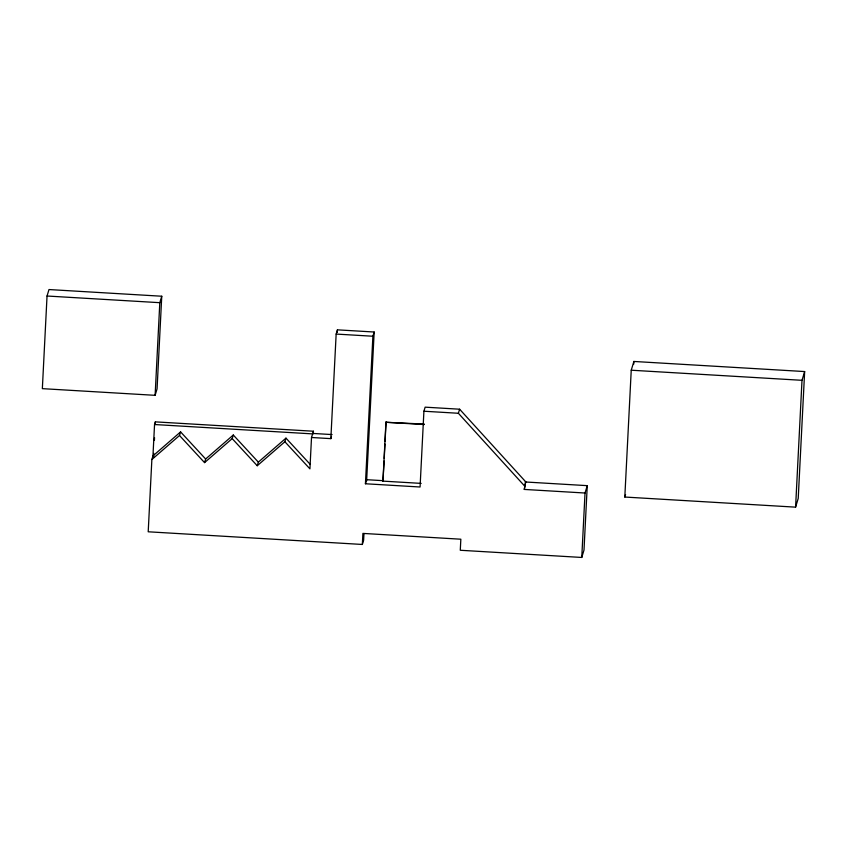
<?xml version="1.0" encoding="UTF-8"?>
<svg xmlns="http://www.w3.org/2000/svg" width="847" height="847" viewBox="0 0 847 847"><rect width="100%" height="100%" fill="white"/><g stroke="black" fill="none" stroke-linecap="round" stroke-linejoin="round"><path stroke-width="1.27" d="M47.04 296.016L42.35 388.646L155.117 395.327L157.066 388.858L161.756 296.228L48.988 289.547L47.04 296.016L159.808 302.686L161.756 296.228M313.274 433.844L313.411 431.218L155.35 421.87L154.546 424.527L152.958 455.898L151.867 459.508L148.204 531.789L362.347 544.462L363.628 540.238L363.956 533.652M155.117 395.327L159.808 302.686M153.551 457.295L153.752 453.357M154.419 440.239L154.546 437.613M155.213 424.495L155.35 421.87M154.546 424.527L312.607 433.886L311.516 437.497L309.928 468.857L284.878 441.742L285.968 438.132L310.129 464.283M311.516 437.497L330.849 438.64L336.153 334.067L337.424 329.843L374.173 332.013L366.624 480.937M337.286 332.479L337.424 329.843M362.347 544.462L362.908 533.409L460.842 539.211L460.281 550.264L581.762 557.453L583.996 550.074L587.257 485.649L525.193 481.975M587.257 485.649L585.023 493.018L524.282 489.428L525.691 481.784L459.614 409.207L425.141 407.163L423.913 411.229L420.07 487.004L365.428 483.764L372.892 336.238L374.173 332.013M421.171 483.393L382.96 481.128L385.936 422.282L424.283 424.082M382.96 481.128L384.093 461.054M384.22 458.439L384.951 444.061M385.078 441.446L386.073 421.827M524.282 489.428L525.691 481.784M581.762 557.453L585.023 493.018M624.811 497.041L631.237 370.213L633.884 361.457L804.65 371.558L798.223 498.396L795.587 507.152L624.811 497.041L625.573 494.542M633.747 364.094L633.884 361.457M795.587 507.152L802.003 380.314L804.65 371.558M179.5 435.506L180.591 431.896L205.641 459.01L204.55 462.621L179.5 435.506L151.867 459.508M232.194 438.619L233.285 435.009L258.335 462.134L257.244 465.744L232.194 438.619L204.55 462.621M313.411 431.218L312.744 433.431L332.077 434.575M330.849 438.64L331.463 436.607M365.428 483.764L366.656 479.698L383.098 480.673M524.462 485.85L458.386 413.272L459.614 409.207M152.958 455.898L180.591 431.896M205.641 459.01L233.285 435.009M258.335 462.134L285.968 438.132M257.244 465.744L284.878 441.742M336.153 334.067L372.892 336.238M631.237 370.213L802.003 380.314M423.913 411.229L458.386 413.272M385.936 422.282L424.146 424.538"/></g></svg>
